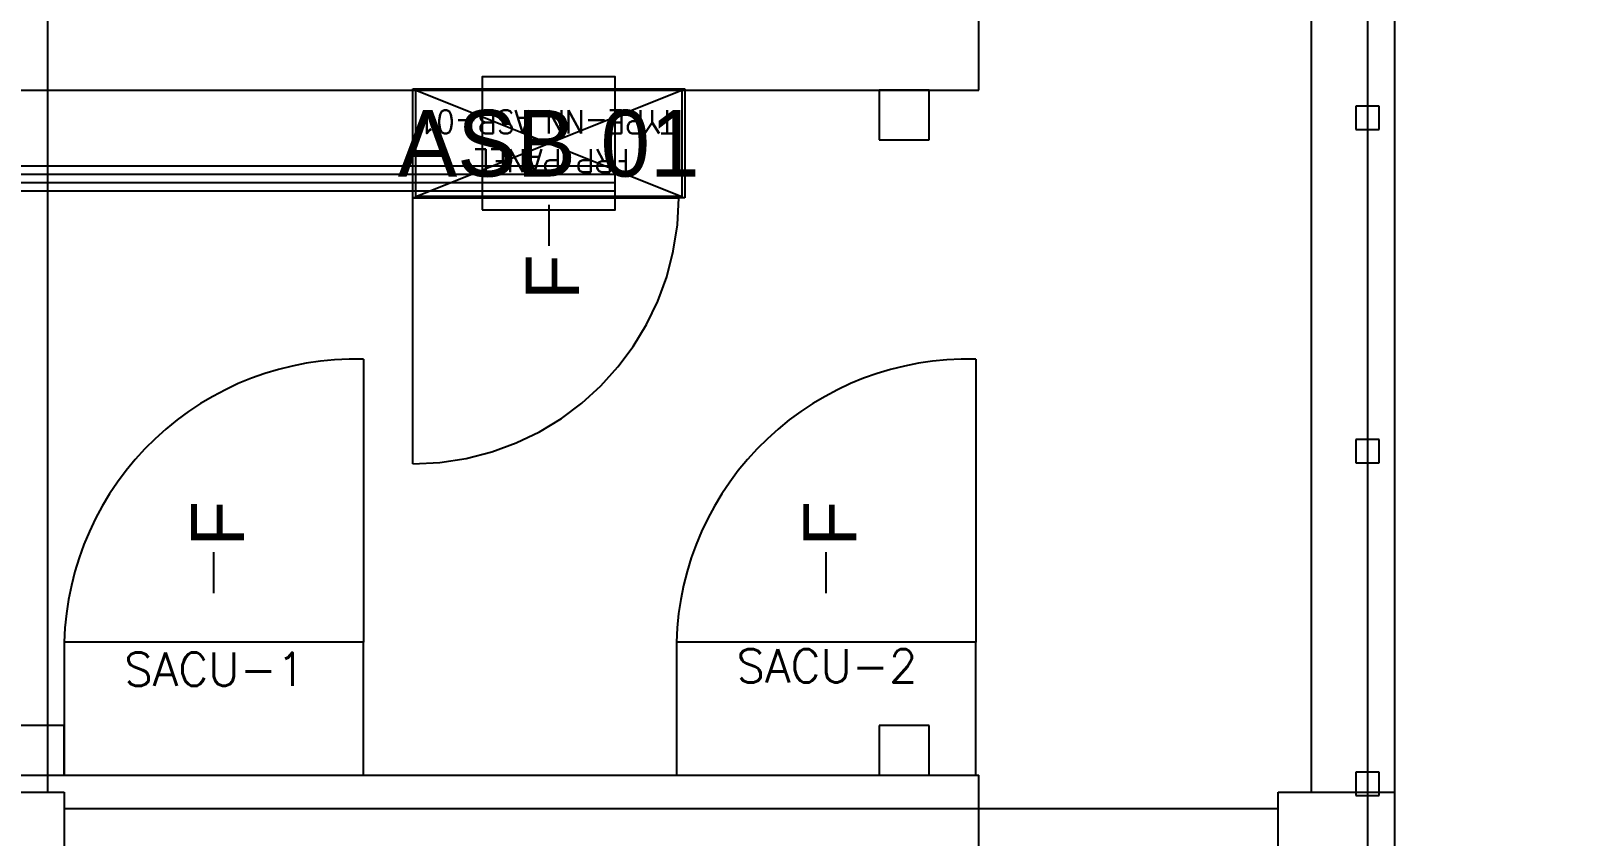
# Model space of a CAD drawing. Header units: metres. Extents: x 530797 to 531186, y 2675277 to 2675619.
# Drawn here: x 530984.535 to 530989.182, y 2675490.067 to 2675492.487 of the extents above; entities that cross this region are included whole.
import ezdxf
from ezdxf.enums import TextEntityAlignment as Align

# ---------------------------------------------------------------- set-up
doc = ezdxf.new("R2010")
doc.units = ezdxf.units.M
for name, pattern in [('DASHED', [0.75, 0.5, -0.25]), ('HIDDEN', [0.375, 0.25, -0.125]), ('PHANTOM', [63.5, 31.75, -6.35, 6.35, -6.35, 6.35, -6.35])]:
    doc.linetypes.add(name, pattern=pattern)
for name, color, linetype in [('1', 5, 'Continuous'), ('IDT', 7, 'Continuous'), ('LT Cable(AG) INV to LT Panel BL-08', 2, 'Continuous')]:
    doc.layers.add(name, color=color, linetype=linetype)
doc.styles.add('Arial', font='arial.ttf')
doc.styles.add('RomanS', font='romans.shx')
doc.styles.get("Standard").update_dxf_attribs({"font": 'Adani Regular.ttf'})

# ---------------------------------------------------------------- blocks, each defined once
blk = doc.blocks.new('ASB')
at = {"layer": '1', "color": 5}
blk.add_lwpolyline([(-0.2, -0.2), (0.2, -0.2), (0.2, 0.2), (-0.2, 0.2)], close=True, dxfattribs=at)
at = {"layer": '1', "color": 7}
blk.add_attdef('ID', text='', height=0.2, dxfattribs=at).set_placement((0, 0), align=Align.MIDDLE_CENTER)
blk = doc.blocks.new('IDT')
at = {"layer": 'IDT', "color": 8, "linetype": 'PHANTOM', "ltscale": 0.25}
blk.add_line((25.6331, 9.1603), (25.6331, 16.0353), dxfattribs=at)
at = {"layer": 'IDT', "color": 8}
for p, q in [((25.552, 15.0601), (25.552, 15.4101)), ((25.902, 15.4101), (25.902, 15.0601)), ((29.552, 15.0601), (29.552, 15.4101)), ((25.902, 15.1101), (29.552, 15.1101)), ((25.902, 15.0601), (25.552, 15.0601)), ((25.552, 12.4101), (25.552, 15.0601)), ((25.5981, 15.0703), (25.5981, 15.0003)), ((25.6681, 15.0703), (25.5981, 15.0703)), ((25.6681, 15.0003), (25.6681, 15.0703)), ((25.802, 12.4101), (25.802, 15.0601)), ((29.902, 15.0601), (29.552, 15.0601)), ((29.602, 12.4101), (29.602, 15.0601)), ((32.6992, 15.0097), (26.802, 15.0097)), ((26.951, 15.0097), (26.951, 14.8597)), ((27.101, 15.0097), (26.951, 15.0097)), ((27.101, 14.8597), (27.101, 15.0097)), ((29.552, 15.0097), (29.552, 14.8597)), ((29.702, 15.0097), (29.552, 15.0097)), ((25.5981, 15.0003), (25.6681, 15.0003)), ((26.951, 14.8597), (27.101, 14.8597)), ((29.552, 14.8597), (29.702, 14.8597)), ((25.5981, 14.0703), (25.5981, 14.0003)), ((25.6681, 14.0703), (25.5981, 14.0703)), ((25.6681, 14.0003), (25.6681, 14.0703)), ((25.5981, 14.0003), (25.6681, 14.0003)), ((27.686, 13.2732), (28.504, 13.2732)), ((27.686, 12.9462), (27.686, 13.2732)), ((27.695, 12.9497), (27.695, 13.2697)), ((27.695, 13.2697), (28.495, 13.2697)), ((28.495, 13.2697), (27.695, 12.9497)), ((28.495, 12.9497), (27.695, 13.2697)), ((28.495, 13.2697), (28.495, 12.9497)), ((28.504, 13.2732), (28.504, 12.9462)), ((25.5981, 13.0685), (25.5981, 12.9985)), ((25.6681, 13.0685), (25.5981, 13.0685)), ((25.6681, 12.9985), (25.6681, 13.0685)), ((26.951, 13.0997), (26.951, 12.9497)), ((27.101, 13.0997), (26.951, 13.0997)), ((27.101, 12.9497), (27.101, 13.0997)), ((25.5981, 12.9985), (25.6681, 12.9985)), ((32.6992, 12.9497), (26.802, 12.9497)), ((26.951, 12.9497), (27.101, 12.9497)), ((28.504, 12.9462), (27.686, 12.9462)), ((28.495, 12.9497), (27.695, 12.9497))]:
    blk.add_line(p, q, dxfattribs=at)
at = {"layer": 'IDT', "color": 8, "linetype": 'HIDDEN', "ltscale": 2.5}
for p, q in [((26.802, 15.2497), (26.802, 15.0097)), ((26.802, 12.9497), (26.802, 12.7097))]:
    blk.add_line(p, q, dxfattribs=at)
at = {"layer": 'IDT', "color": 7}
for p, q in [((27.711, 15.0097), (26.811, 15.0097)), ((26.811, 15.0097), (26.811, 14.6097)), ((27.711, 14.6097), (27.711, 15.0097)), ((29.552, 15.0097), (28.652, 15.0097)), ((28.652, 15.0097), (28.652, 14.6097)), ((29.552, 14.6097), (29.552, 15.0097)), ((26.811, 14.6097), (27.711, 14.6097)), ((28.652, 14.6097), (29.552, 14.6097)), ((27.261, 14.4621), (27.261, 14.4109)), ((29.102, 14.4621), (29.102, 14.4109)), ((27.261, 14.4109), (27.261, 14.3384)), ((29.102, 14.4109), (29.102, 14.3384)), ((28.095, 13.3458), (28.095, 13.4183)), ((28.095, 13.2947), (28.095, 13.3458)), ((27.686, 13.2732), (28.504, 13.2732)), ((27.686, 12.9462), (27.686, 13.2732)), ((28.504, 13.2732), (28.504, 12.9462)), ((28.504, 12.9462), (27.686, 12.9462))]:
    blk.add_line(p, q, dxfattribs=at)
at = {"layer": 'IDT', "color": 8, "linetype": 'DASHED', "ltscale": 5}
for p, q in [((26.811, 13.7589), (26.811, 14.6097)), ((26.811, 14.6097), (27.711, 14.6097)), ((28.652, 13.7589), (28.652, 14.6097)), ((28.652, 14.6097), (29.552, 14.6097)), ((28.504, 14.0732), (28.504, 13.2732)), ((28.4602, 13.2732), (27.704, 13.2732)), ((28.504, 13.2732), (28.4602, 13.2732))]:
    blk.add_line(p, q, dxfattribs=at)
for centre, radius, start, end in [((26.8361, 14.6339), 0.8753, 268.3615, 358.4192), ((28.6771, 14.6339), 0.8753, 268.3615, 358.4192), ((28.504, 13.2732), 0.8, 90, 180)]:
    blk.add_arc(centre, radius, start, end, dxfattribs=at)
at = {"layer": 'IDT', "color": 7, "ltscale": 0.1, "style": 'RomanS'}
for s, p in [('SACU-2', (27.5305, 14.7306)), ('SACU-1', (29.3715, 14.7409))]:
    blk.add_text(s, height=0.1, rotation=180, dxfattribs=at).set_placement(p)
at = {"layer": 'IDT', "color": 7, "style": 'Arial'}
for p in [(27.1698, 14.3212), (29.0108, 14.3212), (28.0038, 13.5801)]:
    blk.add_text('F', height=0.16, rotation=270, dxfattribs=at).set_placement(p)
at = {"layer": 'IDT', "color": 7, "style": 'RomanS', "width": 0.9}
for s, p in [('FRP PANEL', (27.8518, 13.1269)), ('TYPE-NN ASB-01', (27.7167, 13.0102))]:
    blk.add_text(s, height=0.07, dxfattribs=at).set_placement(p)

msp = doc.modelspace()

# ---------------------------------------------------------------- linework, layer by layer
at = {"layer": 'LT Cable(AG) INV to LT Panel BL-08', "color": 5}
for points in [[(530986.2923, 2675492.0803), (530980.6351, 2675492.0803, 0.078431), (530980.3579, 2675492.0366), (530979.4152, 2675491.7314, -0.078431), (530979.138, 2675491.6876), (530976.1788, 2675491.6876, 0.414214), (530975.2788, 2675490.7876), (530975.2788, 2675463.0939, 0.093355), (530975.3405, 2675462.7665), (530975.4421, 2675462.5062, -0.093355), (530975.5038, 2675462.1788), (530975.5038, 2675424.8675, 0.414214), (530976.4038, 2675423.9675), (531021.241, 2675423.9675, 0.414214), (531022.141, 2675424.8675), (531022.141, 2675425.2298)], [(530986.2923, 2675492.0553), (530980.6391, 2675492.0553, 0.078431), (530980.3619, 2675492.0116), (530979.4192, 2675491.7064, -0.078431), (530979.142, 2675491.6626), (530976.2038, 2675491.6626, 0.414214), (530975.3038, 2675490.7626), (530975.3038, 2675463.0987, 0.093355), (530975.3655, 2675462.7712), (530975.4671, 2675462.5109, -0.093355), (530975.5288, 2675462.1835), (530975.5288, 2675454.8925, 0.414214), (530976.4288, 2675453.9925), (531150.809, 2675453.9925, 0.414214), (531151.709, 2675454.8925), (531151.709, 2675455.2298)], [(530986.2923, 2675492.0303), (530980.643, 2675492.0303, 0.078431), (530980.3658, 2675491.9866), (530979.4231, 2675491.6814, -0.078431), (530979.1459, 2675491.6376), (530976.2288, 2675491.6376, 0.414214), (530975.3288, 2675490.7376), (530975.3288, 2675463.1034, 0.093355), (530975.3905, 2675462.7759), (530975.4921, 2675462.5156, -0.093355), (530975.5538, 2675462.1882), (530975.5538, 2675454.9175, 0.414214), (530976.4538, 2675454.0175), (531053.633, 2675454.0175, 0.414214), (531054.533, 2675454.9175), (531054.533, 2675455.2298)], [(530986.2923, 2675492.0053), (530980.647, 2675492.0053, 0.078431), (530980.3698, 2675491.9616), (530979.4271, 2675491.6564, -0.078431), (530979.1499, 2675491.6126), (530976.2538, 2675491.6126, 0.414214), (530975.3538, 2675490.7126), (530975.3538, 2675463.1081, 0.093355), (530975.4155, 2675462.7807), (530975.5171, 2675462.5204, -0.093355), (530975.5788, 2675462.1929), (530975.5788, 2675454.9425, 0.414214), (530976.4788, 2675454.0425), (530988.849, 2675454.0425, 0.414214), (530989.749, 2675454.9425), (530989.749, 2675455.2298)]]:
    msp.add_lwpolyline(points, format="xyb", dxfattribs=at)

# ---------------------------------------------------------------- block references
at = {"layer": '1'}
msp.add_blockref('ASB', (530986.0923, 2675492.1492), dxfattribs=at).add_auto_attribs({'ID': 'ASB 01'})
at = {"layer": 'IDT', "color": 8, "rotation": 180}
msp.add_blockref('IDT', (531014.1873, 2675505.2589), dxfattribs=at)

doc.saveas('drawing.dxf')
